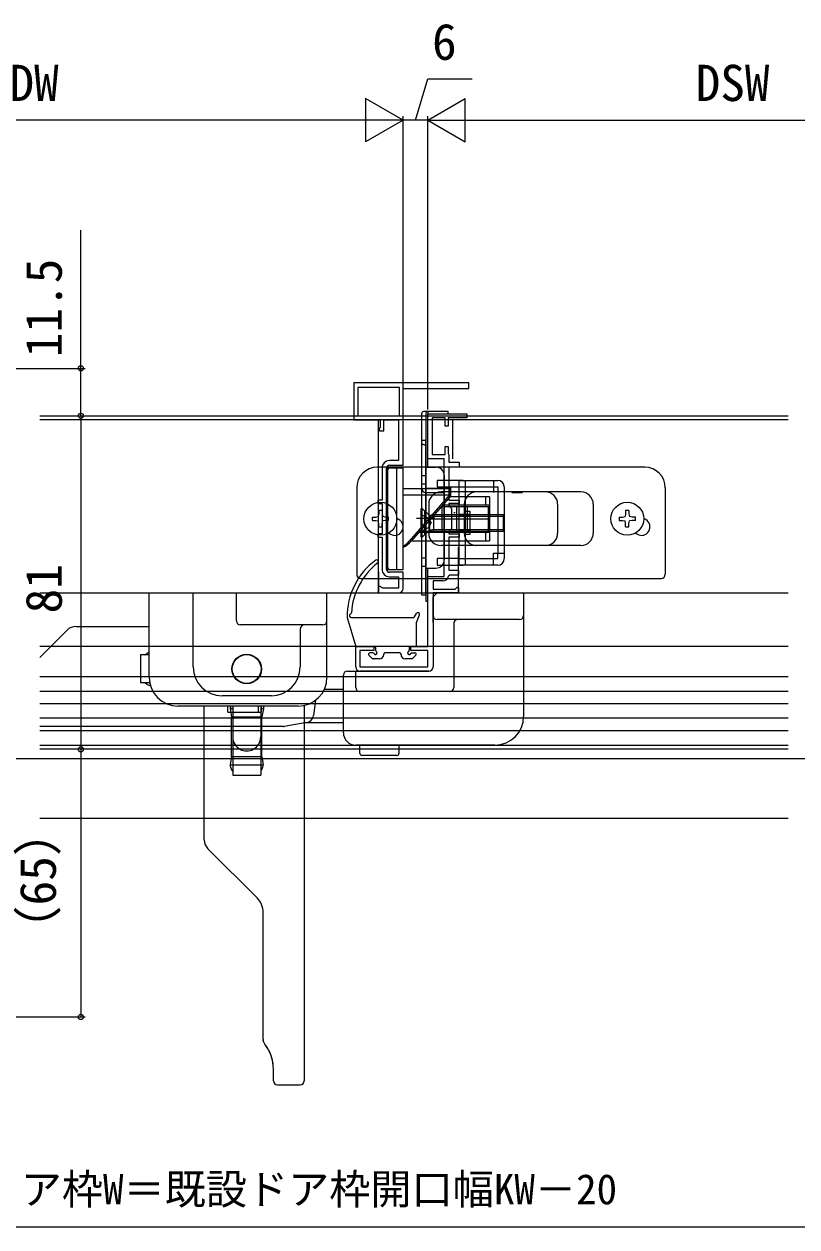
# Model space of a CAD drawing. Units: millimetres, scale not verified. Extents: x -525 to 525, y -783 to 779.
# Drawn here: x -99.1 to 88.7, y -504.5 to -212.4 of the extents above; entities that cross this region are included whole.
import ezdxf
from ezdxf.enums import TextEntityAlignment as Align

# ---------------------------------------------------------------- set-up
doc = ezdxf.new("R2010")
doc.units = ezdxf.units.MM
doc.header["$LTSCALE"] = 4
for name, color, linetype in [('0-3_YKK_11E', 7, 'Continuous'), ('0-4_YKK_12', 2, 'Continuous'), ('0-5_YKK_13', 4, 'Continuous'), ('0-7_YKK_D', 6, 'Continuous')]:
    doc.layers.add(name, color=color, linetype=linetype)
doc.styles.add('ＭＳ ゴシック', font='')
doc.styles.get('ＭＳ ゴシック').set_extended_font_data('MS Gothic')

msp = doc.modelspace()

# ---------------------------------------------------------------- linework, layer by layer
at = {"layer": '0-3_YKK_11E'}
for p, q in [((-11, -344.798), (-11, -320.198)), ((-0.7, -369.498), (-17.5, -369.498))]:
    msp.add_line(p, q, dxfattribs=at)
for points in [[(9, -299.498), (-19, -299.498), (-19, -308.498), (-12.6, -308.498), (-12.6, -310.332), (-12.8, -310.615), (-12.7, -311.198), (-11.7, -311.198), (-11.7, -308.498), (-8.1, -308.498), (-8.1, -318.398), (-10.3, -318.398)], [(-10.3, -319.498), (-7, -319.498), (-7, -300.898), (9, -300.898), (9, -299.498)], [(3, -346.498), (3, -317.998), (-1, -317.998), (-1, -306.998), (8.5, -306.998), (8.5, -307.998), (4, -307.998), (4, -309.998), (3.2, -309.998), (3.2, -307.998), (0.1, -307.998), (0.1, -316.898), (3.2, -316.898), (3.2, -314.998), (4, -314.998), (4, -316.698), (4.05, -316.83), (4.1, -316.963), (4.1, -318.798), (6.6, -318.798), (6.6, -319.998), (4.1, -319.998), (4.1, -327.998), (6.6, -327.998), (6.6, -328.798), (4.1, -328.798), (4.1, -329.298), (4.8, -329.998), (4.8, -334.998), (4.1, -335.698), (4.1, -336.198), (6.6, -336.198), (6.6, -336.998), (4.1, -336.998), (4.1, -344.998), (6.5, -344.998), (6.5, -346.198), (4.373, -346.198), (4.078, -346.445)], [(-12.1, -320.198), (-12.1, -327.998), (-13.1, -327.998), (-13.1, -328.798), (-12.1, -328.798), (-12.1, -336.198), (-13.1, -336.198), (-13.1, -336.998), (-12.1, -336.998), (-12.1, -344.798)], [(-18.5, -368.498), (-18.5, -363.498), (-14.1, -363.498), (-14.1, -364.498), (-17.5, -364.498), (-17.5, -368.498), (-1, -368.498), (-1, -364.498), (-5.1, -364.498), (-5.1, -363.498), (-1, -363.498), (-1, -346.498), (3, -346.498)], [(-10.3, -346.598), (-8.1, -346.598), (-8.1, -349.398), (-11.934, -349.398), (-12.217, -349.198), (-12.5, -348.998), (-13, -348.998), (-13, -350.498), (-8, -350.498)], [(-7, -349.498), (-7, -345.498), (-10.3, -345.498)], [(2.7, -347.598), (0.3, -347.598), (0.3, -349.598), (5.676, -349.598), (6.13, -349.144), (6.5, -349.298), (6.5, -350.498), (0.3, -350.498), (0.3, -368.498)]]:
    msp.add_lwpolyline(points, dxfattribs=at)
msp.add_lwpolyline([(-7.9, -300.598), (-18, -300.598), (-18, -307.498), (-7.9, -307.498)], close=True, dxfattribs=at)
for centre, radius, start, end in [((-10.3, -320.198), 1.8, 90.00001, 179.99999), ((-10.3, -320.198), 0.7, 90.00001, 179.99999), ((-10.3, -344.798), 1.8, 180.00001, 269.99999), ((-10.3, -344.798), 0.7, 180.00001, 269.99999), ((2.7, -346.198), 1.4, 269.99999, 349.83576), ((-8, -349.498), 1, 270.00001, 359.99999), ((-17.5, -368.498), 1, 180.00001, 269.99999), ((-0.7, -368.498), 1, 270.00001, 359.99999)]:
    msp.add_arc(centre, radius, start, end, dxfattribs=at)
at = {"layer": '0-4_YKK_12'}
for p, q in [((-95.25, -307.498), (86.552, -307.498)), ((86.552, -363.498), (-95.25, -363.498)), ((-95.25, -370.798), (86.552, -370.798)), ((-95.25, -374.398), (86.552, -374.398)), ((-95.25, -377.398), (86.552, -377.398)), ((-95.25, -380.898), (86.552, -380.898)), ((-95.25, -383.898), (86.552, -383.898)), ((-95.25, -387.498), (86.552, -387.498)), ((86.552, -388.498), (-95.25, -388.498)), ((408.264, -390.798), (-351.64, -390.798))]:
    msp.add_line(p, q, dxfattribs=at)
at = {"layer": '0-5_YKK_13'}
for p, q in [((-1, -306.498), (-2, -306.498)), ((-1, -306.498), (-2, -306.498)), ((4, -306.498), (-1, -306.498)), ((-1, -306.498), (-1, -306.998)), ((-1, -306.498), (-1, -306.998)), ((86.552, -308.498), (-95.25, -308.498)), ((-13, -350.498), (-13, -308.498)), ((-2.5, -306.998), (-2.5, -313.998)), ((-2.5, -306.998), (-2.5, -313.998)), ((5, -308.498), (5, -317.998)), ((-2.5, -313.498), (-2.5, -325.098)), ((-2, -314.498), (-2, -314.498)), ((-2, -314.498), (-2, -314.498)), ((51.727, -319.998), (-13.273, -319.998)), ((-11, -320.148), (-7, -320.148)), ((-11, -320.148), (-11, -344.848)), ((-11, -321.148), (-10.7, -321.148)), ((-10.7, -344.348), (-10.7, -320.648)), ((-8.5, -344.848), (-8.5, -320.148)), ((-7, -344.848), (-7, -320.148)), ((-1.5, -319.998), (1, -319.998)), ((-2.5, -321.998), (-1.5, -321.998)), ((-1.5, -324.098), (-2.5, -324.098)), ((3, -321.998), (3, -342.498)), ((6.6, -323.197), (16, -323.197)), ((6.6, -343.799), (6.6, -323.197)), ((8.2, -343.799), (8.2, -323.197)), ((15, -323.197), (15, -326.097)), ((-18.273, -324.998), (-18.273, -345.998)), ((-7, -325.198), (4.3, -325.198)), ((-7, -326.698), (4.3, -326.698)), ((4.3, -326.698), (-5.506, -337.978)), ((4.5, -326.998), (-5.007, -337.934)), ((-2.5, -325.098), (-2.5, -350.998)), ((-1.5, -326.098), (3, -326.098)), ((4.5, -324.998), (1.6, -324.998)), ((1.6, -325.198), (1.6, -324.998)), ((36.227, -325.998), (2.227, -325.998)), ((2.85, -325.198), (2.85, -324.998)), ((4.3, -326.698), (4.3, -325.198)), ((4.5, -326.698), (4.3, -326.698)), ((14, -327.148), (4.37, -327.148)), ((4.5, -324.998), (4.5, -326.998)), ((6.6, -324.797), (15, -324.797)), ((13, -327.148), (13, -329.148)), ((14, -327.148), (14, -337.848)), ((16, -326.097), (16, -340.899)), ((17.6, -324.797), (17.6, -342.199)), ((19.4, -326.097), (22, -326.097)), ((56.727, -324.998), (56.727, -345.998)), ((-11, -329.498), (-10.7, -329.498)), ((-2.599, -336.998), (-2.599, -329.998)), ((-2.599, -329.998), (-2.349, -329.998)), ((-2.349, -336.998), (-2.349, -329.998)), ((-2.349, -329.998), (-1, -331.348)), ((-0.773, -328.998), (-0.773, -335.998)), ((2.327, -329.498), (14, -329.498)), ((2.5, -335.498), (2.5, -329.498)), ((2.631, -329.148), (14, -329.148)), ((6, -329.498), (6, -335.498)), ((7.887, -328.998), (7.887, -335.998)), ((8.566, -329.498), (8.566, -335.498)), ((13.732, -335.498), (13.732, -329.498)), ((30.567, -328.998), (30.567, -335.998)), ((39.227, -328.998), (39.227, -335.998)), ((-14.463, -332.898), (-13.649, -332.898)), ((-13.649, -332.898), (-13.061, -333.056)), ((-12.903, -331.353), (-13.061, -331.941)), ((-12.903, -330.539), (-12.903, -331.353)), ((-11.358, -332.098), (-11.946, -331.941)), ((-10.544, -332.098), (-11.358, -332.098)), ((-8.014, -332.723), (-8.504, -332.44)), ((0.75, -332.464), (-3.722, -332.465)), ((-2.599, -331.448), (-0.784, -332.353)), ((-1.5, -330.548), (-1.8, -330.548)), ((-1, -331.348), (-0.92, -331.428)), ((-0.784, -332.353), (-0.175, -333.498)), ((-0.599, -331.624), (-0.599, -335.373)), ((0.401, -331.877), (-0.549, -331.638)), ((-0.281, -332.498), (14, -332.498)), ((0.401, -331.498), (-0.16, -331.638)), ((0.401, -331.498), (0.401, -335.498)), ((0.401, -331.498), (11, -331.498)), ((0.401, -331.877), (11, -331.877)), ((9.2, -331.498), (6.6, -331.498)), ((6.6, -331.748), (9.2, -331.748)), ((8.2, -330.698), (9.2, -330.698)), ((9.2, -330.698), (9.2, -336.298)), ((11, -331.498), (13.6, -331.498)), ((11, -331.877), (13.6, -331.877)), ((13.6, -331.498), (17.401, -331.498)), ((13.6, -331.877), (17.401, -331.877)), ((17.401, -335.498), (17.401, -331.498)), ((45.537, -332.898), (46.351, -332.898)), ((46.351, -332.898), (46.939, -333.056)), ((47.097, -331.353), (46.939, -331.941)), ((47.097, -330.539), (47.097, -331.353)), ((48.642, -332.098), (48.054, -331.941)), ((49.456, -332.098), (48.642, -332.098)), ((51.986, -332.723), (51.496, -332.44)), ((-12.903, -333.644), (-13.061, -333.056)), ((-12.903, -334.458), (-12.903, -333.644)), ((-12.103, -333.644), (-11.946, -333.056)), ((-12.103, -334.458), (-12.103, -333.644)), ((-11, -335.498), (-10.7, -335.498)), ((14, -335.848), (-3.193, -335.848)), ((-2.889, -335.498), (14, -335.498)), ((-2.349, -336.998), (-1, -335.649)), ((-1, -335.649), (-0.92, -335.568)), ((0.401, -335.119), (-0.549, -335.358)), ((0.401, -335.498), (-0.16, -335.358)), ((0.401, -335.119), (11, -335.119)), ((0.401, -335.498), (11, -335.498)), ((6.6, -335.248), (9.2, -335.248)), ((9.2, -335.498), (6.6, -335.498)), ((11, -335.119), (13.6, -335.118)), ((11, -335.498), (13.6, -335.498)), ((13, -335.848), (13, -337.848)), ((13.6, -335.114), (17.401, -335.119)), ((13.6, -335.497), (17.401, -335.498)), ((47.097, -333.644), (46.939, -333.056)), ((47.097, -334.458), (47.097, -333.644)), ((47.897, -333.644), (48.054, -333.056)), ((47.897, -334.458), (47.897, -333.644)), ((-10.554, -335.991), (-10.064, -336.274)), ((-4.932, -337.848), (14, -337.848)), ((-2.599, -336.998), (-2.349, -336.998)), ((-2.5, -337.148), (-1.8, -336.448)), ((-1.5, -336.448), (-1.8, -336.448)), ((9.2, -336.298), (8.2, -336.298)), ((49.446, -335.991), (49.936, -336.274)), ((36.227, -338.998), (2.227, -338.998)), ((6.5, -350.498), (6.5, -339.498)), ((-11, -343.848), (-10.7, -343.848)), ((-1.5, -342.098), (-2.5, -342.098)), ((-1.5, -344.098), (-2.5, -344.098)), ((-1.5, -344.498), (1, -344.498)), ((6.6, -342.199), (15, -342.199)), ((16, -343.799), (6.6, -343.799)), ((16, -343.799), (9.1, -343.799)), ((-17.273, -346.998), (55.727, -346.998)), ((-13, -345.498), (-13, -350.098)), ((-11, -344.848), (-7, -344.848)), ((-95.25, -350.498), (86.552, -350.498)), ((-68.7, -370.998), (-68.7, -350.498)), ((-68.7, -350.498), (-25.5, -350.498)), ((-58, -368.498), (-58, -350.498)), ((-47.5, -357.298), (-47.5, -350.498)), ((-25.5, -370.998), (-25.5, -350.498)), ((3.3, -350.498), (1.3, -350.498)), ((7.3, -350.498), (15.3, -350.498)), ((15.3, -350.498), (22.1, -350.498)), ((1.1, -350.698), (0.3, -351.498)), ((0.3, -355.998), (0.3, -351.498)), ((22.3, -350.698), (22.3, -355.998)), ((-4.241, -356.349), (-3.745, -355.497)), ((-3.7, -357.698), (-3.024, -355.835)), ((22.3, -355.998), (22.3, -380.498)), ((-86.524, -358.698), (-68.7, -358.698)), ((-26.5, -358.298), (-46.5, -358.298)), ((-32, -359.298), (-32, -368.498)), ((-20.6, -356.498), (-18.564, -363.284)), ((-19.593, -356.498), (-4.501, -356.498)), ((-19.296, -356.498), (-19.296, -356.498)), ((-3.7, -363.198), (-3.7, -357.698)), ((0.3, -357.73), (0.3, -368.498)), ((7.3, -356.998), (1.3, -356.998)), ((5.3, -357.998), (5.3, -373.498)), ((15.3, -356.998), (7.3, -356.998)), ((21.3, -356.998), (15.3, -356.998)), ((-95.25, -366.182), (-88.645, -359.577)), ((-18.277, -363.498), (-14, -363.498)), ((-14.332, -365.098), (-15.1, -365.098)), ((-13.7, -363.798), (-13.7, -364.466)), ((-7.8, -365.098), (-11.4, -365.098)), ((-5.5, -363.798), (-5.5, -364.466)), ((-5.2, -363.498), (-4, -363.498)), ((-4.867, -365.098), (-4.1, -365.098)), ((-70.778, -365.598), (-70.778, -372.398)), ((-68.7, -365.598), (-70.778, -365.598)), ((-69.826, -365.598), (-69.164, -365.216)), ((-14.512, -366.41), (-15.312, -365.61)), ((-12.7, -366.498), (-14.299, -366.498)), ((-11.7, -365.498), (-11.7, -365.398)), ((-7.5, -365.498), (-7.5, -365.398)), ((-4.9, -366.498), (-6.5, -366.498)), ((-4.687, -366.41), (-3.887, -365.61)), ((-21.5, -384.498), (-21.5, -370.498)), ((-20.5, -369.498), (-18.5, -369.498)), ((-18.5, -369.498), (-15.5, -369.498)), ((-18.5, -373.498), (-18.5, -369.498)), ((-18.5, -371.38), (-18.5, -370.998)), ((-15.5, -369.498), (-0.7, -369.498)), ((-68.558, -372.398), (-70.778, -372.398)), ((-69.164, -372.78), (-69.826, -372.398)), ((-26.152, -373.898), (-21.5, -373.898)), ((-39, -375.498), (-51, -375.498)), ((-28.274, -376.578), (-28.764, -380.302)), ((-15.5, -374.498), (-17.5, -374.498)), ((2.3, -374.498), (-15.5, -374.498)), ((4.3, -374.498), (2.3, -374.498)), ((-32.5, -377.998), (-61.7, -377.998)), ((-55.3, -410.522), (-55.3, -377.998)), ((-49.55, -379.498), (-49.55, -377.998)), ((-49.55, -379.498), (-41.45, -379.498)), ((-49.05, -377.998), (-49.05, -378.648)), ((-49.05, -378.648), (-48.7, -380.648)), ((-48.4, -378.648), (-49.05, -378.648)), ((-48.9, -377.998), (-48.9, -379.498)), ((-48.4, -377.998), (-48.4, -394.777)), ((-42.1, -379.498), (-42.1, -377.998)), ((-41.6, -377.998), (-41.6, -394.777)), ((-40.95, -378.648), (-41.6, -378.648)), ((-41.45, -377.998), (-41.45, -379.498)), ((-31, -377.836), (-31, -468.998)), ((-48.7, -380.648), (-41.3, -380.648)), ((-48.7, -390.348), (-48.7, -380.648)), ((-41.3, -390.348), (-41.3, -380.648)), ((-30.4, -382.011), (-35.914, -382.983)), ((-21.5, -382.098), (-31, -382.098)), ((-36.087, -382.998), (-95.25, -382.998)), ((-41.6, -388.498), (-48.4, -388.498)), ((15.3, -387.498), (-18.5, -387.498)), ((-17.5, -389.498), (-17.5, -387.498)), ((-8, -387.498), (-8, -389.498)), ((-48.7, -390.348), (-49.017, -392.162)), ((-41.3, -390.348), (-48.7, -390.348)), ((-41.3, -390.348), (-40.982, -392.162)), ((-15.5, -389.998), (-17, -389.998)), ((-10, -389.998), (-15.5, -389.998)), ((-8.5, -389.998), (-10, -389.998)), ((-40.959, -392.348), (-49.041, -392.348)), ((-48.4, -393.824), (-48.782, -393.162)), ((-41.218, -393.162), (-41.6, -393.824)), ((-48.4, -394.777), (-41.6, -394.777)), ((86.552, -405.342), (-95.25, -405.342)), ((-42.464, -424.6), (-54.421, -412.643)), ((-41, -458.867), (-41, -428.136)), ((-39.788, -461.289), (-40.583, -460.089)), ((-38.5, -468.998), (-38.5, -466.198)), ((-37.5, -469.998), (-32, -469.998))]:
    msp.add_line(p, q, dxfattribs=at)
at = {"layer": '0-5_YKK_13', "color": 5}
for p, q in [((5.3, -327.998), (5.7, -327.998)), ((5.3, -330.998), (5.7, -330.998))]:
    msp.add_line(p, q, dxfattribs=at)
at = {"layer": '0-5_YKK_13'}
for points in [[(-1, -319.998), (-1, -306.998), (4, -306.998), (4, -306.498)], [(-1.5, -306.998), (-1.5, -352.498), (-1, -352.498), (-1, -344.498)], [(-2.5, -350.998), (-1.5, -350.998), (-1.5, -326.098), (-1.5, -313.498), (-2.5, -313.498)], [(7.6, -323.197), (1.3, -323.197), (1.3, -324.797), (6.6, -324.797)], [(-1.5, -325.098), (3, -325.098), (3, -326.098)], [(15, -324.797), (16, -324.797), (16, -326.097)], [(-2.5, -329.848), (-1.8, -330.548), (-1.8, -336.448)], [(-14.463, -332.098), (-13.649, -332.098), (-13.061, -331.941)], [(-12.103, -330.539), (-12.103, -331.353), (-11.946, -331.941)], [(-10.544, -332.898), (-11.358, -332.898), (-11.946, -333.056)], [(45.537, -332.098), (46.351, -332.098), (46.939, -331.941)], [(47.897, -330.539), (47.897, -331.353), (48.054, -331.941)], [(49.456, -332.898), (48.642, -332.898), (48.054, -333.056)], [(-2.599, -335.548), (-0.784, -334.643), (-0.175, -333.498)], [(15, -342.199), (16, -342.199), (16, -340.899)], [(15, -343.799), (15, -340.899), (17.6, -340.899)], [(6.6, -342.199), (1.3, -342.199), (1.3, -343.799), (7.6, -343.799)], [(1.1, -350.698), (1.124, -350.674), (1.149, -350.649), (1.178, -350.62), (1.212, -350.587), (1.249, -350.55), (1.277, -350.521), (1.292, -350.506), (1.298, -350.5), (1.3, -350.498)], [(3.3, -350.498), (4.75, -350.498), (19.3, -350.498)], [(0.3, -357.73), (0.3, -357.559), (0.3, -357.391), (0.3, -357.226), (0.3, -357.068), (0.3, -356.916), (0.3, -356.77), (0.3, -356.63), (0.3, -356.496), (0.3, -356.367), (0.3, -356.242), (0.3, -356.119), (0.3, -355.998)], [(-40.95, -377.998), (-40.95, -378.648), (-41.3, -380.648)], [(-40.583, -460.089), (-40.843, -459.637), (-40.983, -459.13)], [(-38.562, -465.089), (-38.567, -465.038), (-38.595, -464.82), (-38.647, -464.487), (-38.737, -464.035), (-38.879, -463.471)]]:
    msp.add_lwpolyline(points, dxfattribs=at)
for centre, radius in [((-12.503, -332.498), 4), ((47.497, -332.498), 4), ((-45, -368.998), 3.6), ((-45, -368.998), 3.6), ((-45, -368.998), 3.5), ((-45, -368.998), 3.5)]:
    msp.add_circle(centre, radius, dxfattribs=at)
for centre, radius, start, end in [((-2, -306.998), 0.5, 90, 180), ((-2, -306.998), 0.5, 90, 180), ((-1, -306.998), 0.5, 90, 180.00001), ((-1, -306.998), 0.5, 90, 180.00001), ((-2, -313.998), 0.5, 180, 270), ((-2, -314.998), 0.5, 0.00001, 90), ((-13.273, -324.998), 5, 90, 180), ((-10.2, -320.648), 0.5, 90, 180), ((1, -321.998), 2, 0, 90), ((51.727, -324.998), 5, 0, 90), ((16, -324.797), 1.6, 0, 90), ((-10.1, -325.598), 0.9, 180, 228.06542), ((-1.5, -325.098), 1, 180, 270), ((2.227, -328.998), 3, 90, 180), ((10.887, -328.998), 3, 90, 180), ((27.567, -328.998), 3, 0, 90), ((36.227, -328.998), 3, 0, 90), ((-12.503, -332.498), 2, 168.46304, 191.53696), ((-12.503, -332.498), 2, 78.46304, 101.53696), ((-12.503, -332.498), 2, 348.46304, 11.53696), ((-9.039, -334.498), 2.05, 240, 60), ((-0.354, -330.862), 0.8, 225, 284.03624), ((47.497, -332.498), 2, 168.46304, 191.53696), ((47.497, -332.498), 2, 78.46304, 101.53696), ((47.497, -332.498), 2, 348.46304, 11.53696), ((50.961, -334.498), 2.05, 240, 60), ((-12.503, -332.498), 2, 258.46304, 281.53696), ((-0.354, -336.134), 0.8, 75.96376, 135), ((47.497, -332.498), 2, 258.46304, 281.53696), ((-10.1, -339.398), 0.9, 131.93458, 180), ((-9.535, -333.998), 6, 295.00246, 319), ((-9.279, -334.698), 5, 297.1557, 319), ((2.227, -335.998), 3, 180, 270), ((10.887, -335.998), 3, 180, 270), ((27.567, -335.998), 3, 270, 0), ((36.227, -335.998), 3, 270, 0), ((-3.601, -356.297), 17, 126.17704, 180.67587), ((-2.6, -356.541), 17, 128.36574, 176.0424), ((-13.4, -342.898), 0.4, 308.36574, 126.17704), ((-10.2, -344.348), 0.5, 180, 270), ((1, -342.498), 2, 270, 0), ((16, -342.199), 1.6, 270, 0), ((-17.273, -345.998), 1, 180, 270), ((55.727, -345.998), 1, 270, 0), ((-13.4, -350.098), 0.4, 270, 360), ((22.1, -350.698), 0.2, 0, 90), ((-19.593, -356.048), 0.45, 110.76391, 270), ((-19.859, -355.347), 0.3, 290.76391, 356.0424), ((-4.501, -356.198), 0.3, 270, 329.7923), ((-3.4, -355.698), 0.4, 340.0565, 149.7923), ((1.3, -355.998), 1, 180, 270), ((21.3, -355.998), 1, 270, 0), ((-86.524, -361.698), 3, 90, 135), ((-46.5, -357.298), 1, 180, 270), ((-46.5, -357.298), 1, 180, 270), ((-31, -359.298), 1, 90, 180), ((-31, -359.298), 1, 90, 180), ((-26.5, -357.298), 1, 270, 0), ((-26.5, -357.298), 1, 270, 0), ((6.3, -357.998), 1, 90, 180), ((-68.164, -366.948), 2, 105.54227, 120), ((-18.277, -363.198), 0.3, 196.69877, 270), ((-15.1, -365.398), 0.3, 90, 225), ((-14.332, -365.398), 0.3, 25.37693, 90), ((-13.7, -365.098), 0.4, 205.37693, 64.62307), ((-14, -363.798), 0.3, 0, 90), ((-13.4, -364.466), 0.3, 180, 244.62307), ((-11.4, -365.398), 0.3, 89.99958, 180), ((-7.8, -365.398), 0.3, 0, 89.99958), ((-5.5, -365.098), 0.4, 115.37693, 334.62307), ((-5.8, -364.466), 0.3, 295.37693, 0), ((-5.2, -363.798), 0.3, 90, 180), ((-4.867, -365.398), 0.3, 90, 154.62307), ((-4.1, -365.398), 0.3, 315, 90), ((-4, -363.198), 0.3, 270, 0), ((-14.299, -366.198), 0.3, 225, 270), ((-12.7, -365.498), 1, 270, 0), ((-6.5, -365.498), 1, 180, 270), ((-4.9, -366.198), 0.3, 270, 315), ((-61.7, -370.998), 7, 180, 270), ((-61.7, -370.998), 7, 180, 270), ((-51, -368.498), 7, 180, 270), ((-51, -368.498), 7, 180, 270), ((-39, -368.498), 7, 270, 0), ((-39, -368.498), 7, 270, 0), ((-32.5, -370.998), 7, 270, 0), ((-32.5, -370.998), 7, 270, 0), ((-20.5, -370.498), 1, 90, 180), ((-0.7, -368.498), 1, 270, 0), ((-68.164, -371.048), 2, 239.99996, 264.66674), ((-17.5, -373.498), 1, 180, 270), ((4.3, -373.498), 1, 270, 0), ((-30.747, -380.041), 2, 280, 352.5), ((15.3, -380.498), 7, 270, 0), ((-45, -385.498), 3.4, 180.00003, 241.92748), ((-45, -385.498), 3.4, 298.07252, 359.99997), ((-36.087, -381.998), 1, 270, 280), ((-18.5, -384.498), 3, 180, 270), ((-45, -385.498), 3.4, 241.92751, 298.07249), ((-17, -389.498), 0.5, 180, 270), ((-8.5, -389.498), 0.5, 270, 0), ((-47.005, -392.515), 2.043, 170.0526, 175.31118), ((-47.05, -392.162), 2, 185.33326, 210.00004), ((-42.95, -392.162), 2, 329.99996, 354.66674), ((-42.995, -392.515), 2.043, 4.68882, 9.9474), ((-52.3, -410.522), 3, 180, 225), ((-46, -428.136), 5, 0, 45), ((-39, -458.867), 2, 180, 187.55276), ((-48.5, -466.198), 10, 359.99998, 37.65851), ((-48.5, -466.198), 10, 15.82654, 29.40038), ((-37.5, -468.998), 1, 180, 270), ((-32, -468.998), 1, 270, 0)]:
    msp.add_arc(centre, radius, start, end, dxfattribs=at)
at = {"layer": '0-7_YKK_D'}
for p, q in [((-7, -235.698), (-16.093, -230.448)), ((-16.093, -230.448), (-16.093, -240.948)), ((-1, -235.698), (8.093, -230.448)), ((8.093, -240.948), (8.093, -230.448)), ((-17.5, -235.698), (-162.5, -235.698)), ((-7, -235.698), (-25.186, -235.698)), ((-7, -235.698), (-16.093, -240.948)), ((-7, -307.298), (-7, -234.698)), ((-7, -307.298), (-7, -234.698)), ((-1, -235.698), (-7, -235.698)), ((-1, -305.998), (-1, -234.698)), ((-1, -305.998), (-1, -234.698)), ((-1, -235.698), (8.093, -240.948)), ((-1, -235.698), (17.187, -235.698)), ((9.5, -235.698), (154.5, -235.698)), ((-172, -295.998), (-84.29, -295.998)), ((-85.29, -307.498), (-85.29, -388.498)), ((-85.29, -388.498), (-85.29, -453.498)), ((-186.5, -453.498), (-84.29, -453.498)), ((-200.5, -504.502), (192.5, -504.502))]:
    msp.add_line(p, q, dxfattribs=at)
for points in [[(-4, -235.698), (-1, -225.698), (9.818, -225.698)], [(-85.29, -307.498), (-85.29, -295.998), (-85.29, -262.448)]]:
    msp.add_lwpolyline(points, dxfattribs=at)
for centre in [(-85.29, -295.998), (-85.29, -307.498), (-85.29, -307.498), (-85.29, -388.498), (-85.29, -388.498), (-85.29, -453.498)]:
    msp.add_circle(centre, 0.637, dxfattribs=at)

# ---------------------------------------------------------------- texts
at = {"layer": '0-7_YKK_D', "style": 'ＭＳ ゴシック'}
for s, height, p in [('6', 8.798, (0.046, -223.698)), ('DW', 8.798, (-102.648, -233.698)), ('DSW', 8.798, (64.102, -233.698)), ('新設ドア枠W＝既設ドア枠開口幅KW－20', 7.331, (-129.909, -501.195))]:
    msp.add_text(s, height=height, dxfattribs=at).set_placement(p, align=Align.BOTTOM_LEFT)
for s, p in [('11.5', (-87.29, -293.289)), ('81', (-87.29, -355.498)), ('（65）', (-88.722, -438.419))]:
    msp.add_text(s, height=8.798, rotation=90, dxfattribs=at).set_placement(p, align=Align.BOTTOM_LEFT)

doc.saveas('drawing.dxf')
